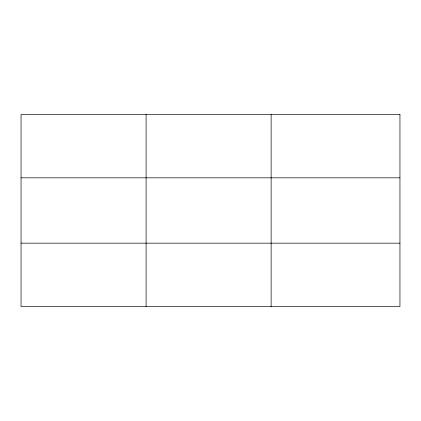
<?xml version="1.0" encoding="UTF-8"?>
<svg xmlns="http://www.w3.org/2000/svg" width="421" height="421" viewBox="0 0 421 421"><rect width="100%" height="100%" fill="white"/><g stroke="black" fill="none" stroke-linecap="round" stroke-linejoin="round"><path stroke-width="0.63" d="M146.087 306.593L146.087 114.407M271.124 306.593L271.124 114.407M21.05 177.83L399.95 177.83M21.05 243.17L399.95 243.17M399.95 114.407L399.95 306.593L21.05 306.593L21.05 114.407L399.95 114.407"/></g></svg>
